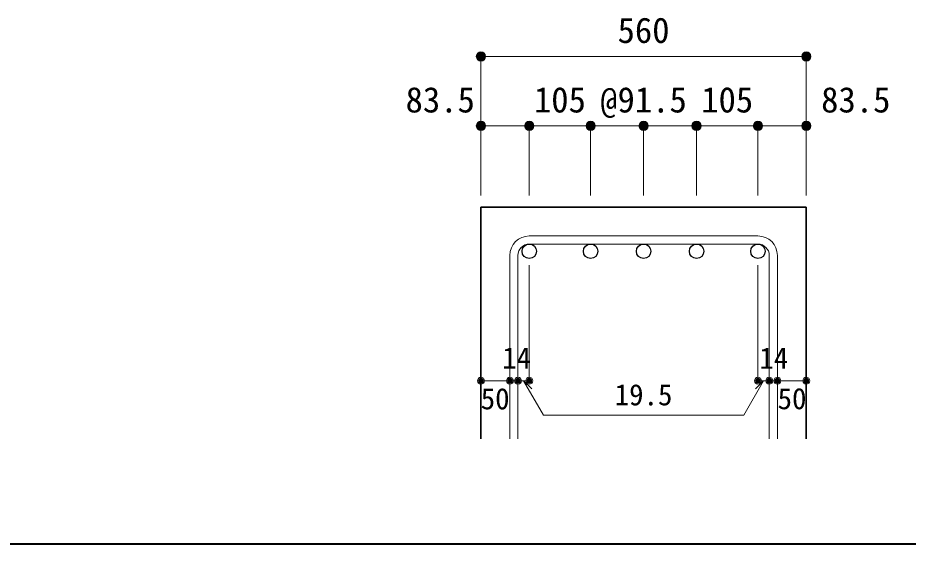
# Model space of a CAD drawing. Units: millimetres at full size, sheet at 1:20; details may follow other scales. Extents: x -3982 to 3969, y -2797 to 2801.
# Drawn here: x -628 to 910, y -2797 to -1888 of the extents above; entities that cross this region are included whole.
import ezdxf
from ezdxf.enums import TextEntityAlignment as Align

# ---------------------------------------------------------------- set-up
doc = ezdxf.new("R2010")
doc.units = ezdxf.units.MM
doc.header["$LTSCALE"] = 20
doc.header["$PDMODE"] = 32
doc.header["$PDSIZE"] = 12
for name, color, linetype, lineweight in [('6-1_躯体線', 2, 'Continuous', 35), ('6-5_梁主筋', 7, 'Continuous', 18), ('6-6_S.T.P.', 7, 'Continuous', 18), ('6-D_寸法', 4, 'Continuous', 9), ('F-0_枠', 6, 'Continuous', 40)]:
    doc.layers.add(name, color=color, linetype=linetype, lineweight=lineweight)
doc.styles.add('ＭＳ ゴシック', font='')
doc.styles.get('ＭＳ ゴシック').set_extended_font_data('MS Gothic')

msp = doc.modelspace()

# ---------------------------------------------------------------- linework, layer by layer
at = {"layer": '6-1_躯体線'}
for p, q in [((172.29, -2214.67), (172.29, -2614.67)), ((172.29, -2214.67), (734.29, -2214.67)), ((734.29, -2214.67), (734.29, -2614.67))]:
    msp.add_line(p, q, dxfattribs=at)
at = {"layer": '6-5_梁主筋', "color": 3, "lineweight": 25}
for centre in [(255.79, -2291.17), (361.79, -2291.17), (453.29, -2291.17), (544.79, -2291.17), (650.79, -2291.17)]:
    msp.add_circle(centre, 12.5, dxfattribs=at)
at = {"layer": '6-6_S.T.P.'}
for p, q in [((650.79, -2264.67), (255.79, -2264.67)), ((650.79, -2278.67), (255.79, -2278.67)), ((222.29, -2298.17), (222.29, -2614.67)), ((236.29, -2298.17), (236.29, -2614.67)), ((670.29, -2298.17), (670.29, -2614.67)), ((684.29, -2298.17), (684.29, -2614.67))]:
    msp.add_line(p, q, dxfattribs=at)
for centre, radius, start, end in [((255.79, -2298.17), 33.5, 90, 180), ((650.79, -2298.17), 33.5, 0, 90), ((255.79, -2298.17), 19.5, 90, 180), ((650.79, -2298.17), 19.5, 0, 90)]:
    msp.add_arc(centre, radius, start, end, dxfattribs=at)
at = {"layer": '6-D_寸法'}
for p, q in [((172.29, -1954.67), (734.29, -1954.67)), ((734.29, -1954.67), (734.29, -2074.67)), ((172.29, -2074.67), (172.29, -2194.67)), ((255.79, -2074.67), (255.79, -2194.67)), ((361.79, -2074.67), (255.79, -2074.67)), ((361.79, -2074.67), (361.79, -2194.67)), ((361.79, -2074.67), (544.79, -2074.67)), ((453.29, -2074.67), (453.29, -2194.67)), ((544.79, -2074.67), (544.79, -2194.67)), ((544.79, -2074.67), (650.79, -2074.67)), ((650.79, -2074.67), (650.79, -2194.67)), ((650.79, -2074.67), (734.29, -2074.67)), ((734.29, -2074.67), (734.29, -2194.67)), ((255.79, -2514.67), (255.79, -2315.34)), ((650.79, -2514.67), (650.79, -2315.34)), ((172.29, -2514.67), (222.29, -2514.67)), ((222.29, -2514.67), (255.79, -2514.67)), ((246.04, -2514.67), (260.18, -2528.81)), ((246.04, -2514.67), (280.27, -2573.95)), ((660.54, -2514.67), (626.32, -2573.95)), ((660.54, -2514.67), (646.4, -2528.81)), ((650.79, -2514.67), (734.29, -2514.67)), ((670.29, -2514.67), (684.29, -2514.67)), ((280.27, -2573.95), (626.32, -2573.95))]:
    msp.add_line(p, q, dxfattribs=at)
msp.add_lwpolyline([(172.29, -1954.67), (172.29, -2074.67), (255.79, -2074.67)], dxfattribs=at)
for centre, radius in [((172.29, -1954.67), 8), ((172.29, -1954.67), 7.2), ((172.29, -1954.67), 6.4), ((172.29, -1954.67), 5.6), ((172.29, -1954.67), 4.8), ((172.29, -1954.67), 4), ((172.29, -1954.67), 3.2), ((172.29, -1954.67), 2.4), ((172.29, -1954.67), 1.6), ((734.29, -1954.67), 8), ((734.29, -1954.67), 7.2), ((734.29, -1954.67), 6.4), ((734.29, -1954.67), 5.6), ((734.29, -1954.67), 4.8), ((734.29, -1954.67), 4), ((734.29, -1954.67), 3.2), ((734.29, -1954.67), 2.4), ((734.29, -1954.67), 1.6), ((172.29, -1954.67), 0.8), ((734.29, -1954.67), 0.8), ((172.29, -2074.67), 8), ((172.29, -2074.67), 7.2), ((172.29, -2074.67), 6.4), ((172.29, -2074.67), 5.6), ((172.29, -2074.67), 4.8), ((172.29, -2074.67), 4), ((172.29, -2074.67), 3.2), ((172.29, -2074.67), 2.4), ((172.29, -2074.67), 1.6), ((172.29, -2074.67), 0.8), ((255.79, -2074.67), 8), ((255.79, -2074.67), 7.2), ((255.79, -2074.67), 6.4), ((255.79, -2074.67), 5.6), ((255.79, -2074.67), 4.8), ((255.79, -2074.67), 4), ((255.79, -2074.67), 3.2), ((255.79, -2074.67), 2.4), ((255.79, -2074.67), 1.6), ((255.79, -2074.67), 0.8), ((361.79, -2074.67), 8), ((361.79, -2074.67), 7.2), ((361.79, -2074.67), 6.4), ((361.79, -2074.67), 5.6), ((361.79, -2074.67), 4.8), ((361.79, -2074.67), 4), ((361.79, -2074.67), 3.2), ((361.79, -2074.67), 2.4), ((361.79, -2074.67), 1.6), ((361.79, -2074.67), 0.8), ((453.29, -2074.67), 8), ((453.29, -2074.67), 7.2), ((453.29, -2074.67), 6.4), ((453.29, -2074.67), 5.6), ((453.29, -2074.67), 4.8), ((453.29, -2074.67), 4), ((453.29, -2074.67), 3.2), ((453.29, -2074.67), 2.4), ((453.29, -2074.67), 1.6), ((453.29, -2074.67), 0.8), ((544.79, -2074.67), 8), ((544.79, -2074.67), 7.2), ((544.79, -2074.67), 6.4), ((544.79, -2074.67), 5.6), ((544.79, -2074.67), 4.8), ((544.79, -2074.67), 4), ((544.79, -2074.67), 3.2), ((544.79, -2074.67), 2.4), ((544.79, -2074.67), 1.6), ((544.79, -2074.67), 0.8), ((650.79, -2074.67), 8), ((650.79, -2074.67), 7.2), ((650.79, -2074.67), 6.4), ((650.79, -2074.67), 5.6), ((650.79, -2074.67), 4.8), ((650.79, -2074.67), 4), ((650.79, -2074.67), 3.2), ((650.79, -2074.67), 2.4), ((650.79, -2074.67), 1.6), ((650.79, -2074.67), 0.8), ((734.29, -2074.67), 8), ((734.29, -2074.67), 7.2), ((734.29, -2074.67), 6.4), ((734.29, -2074.67), 5.6), ((734.29, -2074.67), 4.8), ((734.29, -2074.67), 4), ((734.29, -2074.67), 3.2), ((734.29, -2074.67), 2.4), ((734.29, -2074.67), 1.6), ((734.29, -2074.67), 0.8), ((172.29, -2514.67), 4), ((172.29, -2514.67), 3.6), ((172.29, -2514.67), 3.2), ((172.29, -2514.67), 2.8), ((172.29, -2514.67), 2.4), ((172.29, -2514.67), 2), ((172.29, -2514.67), 1.6), ((172.29, -2514.67), 1.2), ((172.29, -2514.67), 0.8), ((172.29, -2514.67), 0.4), ((222.29, -2514.67), 4), ((222.29, -2514.67), 3.6), ((222.29, -2514.67), 3.2), ((222.29, -2514.67), 2.8), ((222.29, -2514.67), 2.4), ((222.29, -2514.67), 2), ((222.29, -2514.67), 1.6), ((222.29, -2514.67), 1.2), ((222.29, -2514.67), 0.8), ((222.29, -2514.67), 0.4), ((236.29, -2514.67), 4), ((236.29, -2514.67), 3.6), ((236.29, -2514.67), 3.2), ((236.29, -2514.67), 2.8), ((236.29, -2514.67), 2.4), ((236.29, -2514.67), 2), ((236.29, -2514.67), 1.6), ((236.29, -2514.67), 1.2), ((236.29, -2514.67), 0.8), ((236.29, -2514.67), 0.4), ((255.79, -2514.67), 4), ((255.79, -2514.67), 3.6), ((255.79, -2514.67), 3.2), ((255.79, -2514.67), 2.8), ((255.79, -2514.67), 2.4), ((255.79, -2514.67), 2), ((255.79, -2514.67), 1.6), ((255.79, -2514.67), 1.2), ((255.79, -2514.67), 0.8), ((255.79, -2514.67), 0.4), ((650.79, -2514.67), 4), ((650.79, -2514.67), 3.6), ((650.79, -2514.67), 3.2), ((650.79, -2514.67), 2.8), ((650.79, -2514.67), 2.4), ((650.79, -2514.67), 2), ((650.79, -2514.67), 1.6), ((650.79, -2514.67), 1.2), ((650.79, -2514.67), 0.8), ((650.79, -2514.67), 0.4), ((670.29, -2514.67), 4), ((670.29, -2514.67), 3.6), ((670.29, -2514.67), 3.2), ((670.29, -2514.67), 2.8), ((670.29, -2514.67), 2.4), ((670.29, -2514.67), 2), ((670.29, -2514.67), 1.6), ((670.29, -2514.67), 1.2), ((670.29, -2514.67), 0.8), ((670.29, -2514.67), 0.4), ((684.29, -2514.67), 4), ((684.29, -2514.67), 3.6), ((684.29, -2514.67), 3.2), ((684.29, -2514.67), 2.8), ((684.29, -2514.67), 2.4), ((684.29, -2514.67), 2), ((684.29, -2514.67), 1.6), ((684.29, -2514.67), 1.2), ((684.29, -2514.67), 0.8), ((684.29, -2514.67), 0.4), ((734.29, -2514.67), 4), ((734.29, -2514.67), 3.6), ((734.29, -2514.67), 3.2), ((734.29, -2514.67), 2.8), ((734.29, -2514.67), 2.4), ((734.29, -2514.67), 2), ((734.29, -2514.67), 1.6), ((734.29, -2514.67), 1.2), ((734.29, -2514.67), 0.8), ((734.29, -2514.67), 0.4)]:
    msp.add_circle(centre, radius, dxfattribs=at)
at = {"layer": '6-D_寸法', "color": 7}
for p in [(172.29, -1954.67), (734.29, -1954.67), (172.29, -2074.67), (255.79, -2074.67), (361.79, -2074.67), (453.29, -2074.67), (544.79, -2074.67), (650.79, -2074.67), (734.29, -2074.67), (172.29, -2514.67), (222.29, -2514.67), (236.29, -2514.67), (255.79, -2514.67), (650.79, -2514.67), (670.29, -2514.67), (684.29, -2514.67), (734.29, -2514.67)]:
    msp.add_point(p, dxfattribs=at)
at = {"layer": 'F-0_枠'}
msp.add_line((3969.4, -2796.83), (-3981.92, -2796.83), dxfattribs=at)

# ---------------------------------------------------------------- texts
at = {"layer": '6-D_寸法', "style": 'ＭＳ ゴシック'}
for s, height, p in [('560', 43.99, (408.29, -1944.67)), ('83.5', 43.99, (42.11, -2064.67)), ('105', 43.99, (263.79, -2064.67)), ('@91.5', 43.99, (378.29, -2064.67)), ('105', 43.99, (552.79, -2064.67)), ('83.5', 43.99, (759.92, -2064.67)), ('14', 36.66, (208.98, -2504.6)), ('14', 36.66, (653.18, -2504.84)), ('19.5', 36.66, (403.29, -2568.14)), ('50', 36.66, (171.89, -2575)), ('50', 36.66, (684.69, -2574.81))]:
    msp.add_text(s, height=height, dxfattribs=at).set_placement(p, align=Align.BOTTOM_LEFT)

doc.saveas('drawing.dxf')
